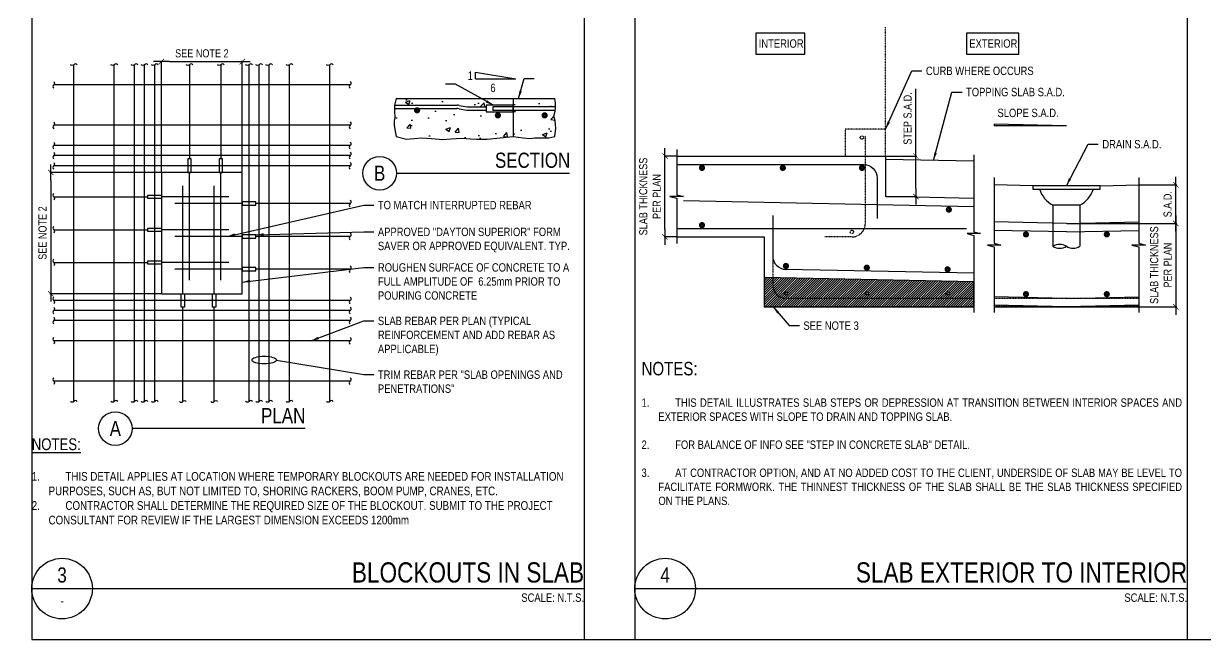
# Model space of a CAD drawing. Header units: millimetres. Extents: x 2010 to 89904, y -16050 to 57150.
# Drawn here: x 2010 to 36939, y -16050 to 2150 of the extents above; entities that cross this region are included whole.
import ezdxf
from ezdxf.enums import TextEntityAlignment as Align

# ---------------------------------------------------------------- set-up
doc = ezdxf.new("R2010")
doc.units = ezdxf.units.MM
doc.linetypes.add('DOT2', pattern=[0.125, 0, -0.125])
doc.linetypes.add('HIDDEN2', pattern=[0.1875, 0.125, -0.0625])
doc.layers.add('NPLT-JLA', color=193, linetype='Continuous', plot=False)
doc.layers.add('S-G-LBRY-NOTE', color=24, linetype='Continuous', plot=False)
for name, color, linetype in [('S-G-BREK', 2, 'Continuous'), ('S-G-DIMS', 1, 'Continuous'), ('S-G-DOTS', 2, 'DOT2'), ('S-G-HATCH', 1, 'Continuous'), ('S-G-HDN2', 1, 'HIDDEN2'), ('S-G-LEDR', 2, 'Continuous'), ('S-G-MEDM', 3, 'Continuous'), ('S-G-RBAR', 7, 'Continuous'), ('S-G-STTL', 4, 'Continuous'), ('S-G-TEXT', 3, 'Continuous'), ('S-G-THCK', 6, 'Continuous'), ('S-G-THIN', 1, 'Continuous'), ('S-G-TITL', 7, 'Continuous'), ('S-G-TITLREF', 4, 'Continuous'), ('S-LOCI-REBAR-1', 4, 'Continuous')]:
    doc.layers.add(name, color=color, linetype=linetype)
doc.styles.add('ARIAL', font='arial.ttf', dxfattribs={"width": 0.8})
doc.dimstyles.new('ARIALDIMS', dxfattribs={"dimscale": 12, "dimtxt": 20, "dimasz": 19.5, "dimexe": 2.25, "dimexo": 1.75, "dimgap": 10, "dimtad": 1, "dimzin": 3, "dimdsep": 46, "dimtxsty": 'ARIAL', "dimblk1": 'nyatick', "dimblk2": 'nyatick', "dimsah": 1, "dimcen": 2.25, "dimclrd": 1, "dimclre": 1, "dimclrt": 2, "dimadec": 0, "dimazin": 0, "dimtfac": 1, "dimtmove": 0, "dimatfit": 3, "dimfxl": 1, "dimfrac": 2, "dimtolj": 1, "dimtzin": 0, "dimarcsym": 0})
pattern_1 = [(50, (3541.8, -328630.4), (1427.96, -124.9303), [149.314, -1642.454]), (355, (3541.8, -328630.4), (-276.2336, 1497.5045), [119.451, -1313.9634]), (100.45144, (3660.8, -328640.8), (1151.7265, 1372.574), [126.8974, -1395.8713]), (46.1842, (3541.8, -328232.3), (2124.721, -329.525), [223.971, -2463.681]), (96.6356, (3718.8, -328259.7), (1860.775, 1939.328), [190.346, -2093.808]), (351.1842, (3541.8, -328232.3), (1860.775, 1939.328), [179.177, -1970.945]), (21, (3740.8, -328331.8), (1188.3546, -801.5553), [149.314, -1642.454]), (326, (3740.8, -328331.8), (484.405, 1443.6676), [119.451, -1313.9634]), (71.45144, (3839.9, -328398.6), (1672.76, 642.1123), [126.8974, -1395.8713]), (37.5, (3541.76, -328630.43), (24.2085, 662.74295), [0, -1298.0366, 0, -1333.872, 0, -1318.9405]), (7.5, (3541.76, -328630.4), (523.733, 785.216), [0, -760.5061, 0, -1268.1738, 0, -502.6905]), (327.5, (3097.8, -328630.4), (1062.76235, -44.90345), [0, -497.7134, 0, -1552.8659, 0, -2060.5335]), (317.5, (2898.7, -328630.4), (1161.0383, 199.2944), [0, -647.0274, 0, -1031.2622, 0, -1463.2774])]
pattern_2 = [(45, (-149744.817, -64443.6), (-35.193653, 35.193653), [])]

# ---------------------------------------------------------------- blocks, each defined once
blk = doc.blocks.new('nyatick')
at = {"layer": 'S-G-DIMS'}
blk.add_line((-1.01, 0), (1, 0), dxfattribs=at)
at = {"layer": 'S-G-DIMS', "const_width": 0.08}
blk.add_lwpolyline([(0.34, 0.34), (-0.34, -0.34)], dxfattribs=at)
blk = doc.blocks.new('*D604')
at = {"layer": 'Defpoints', "color": 0, "transparency": 16777216}
for p in [(6084, -2249), (2813, -5832), (6084, -5832)]:
    blk.add_point(p, dxfattribs=at)
at = {"layer": 'S-G-DIMS', "color": 1, "lineweight": -2, "transparency": 16777216}
for p, q in [((6063, -2249), (2786, -2249)), ((2813, -2483), (2813, -5598)), ((6063, -5832), (2786, -5832))]:
    blk.add_line(p, q, dxfattribs=at)
at = {"layer": 'S-G-DIMS', "color": 1, "lineweight": -2, "transparency": 16777216, "xscale": 234, "yscale": 234, "zscale": 234}
for p, rotation in [((2813, -2249), 90), ((2813, -5832), 270)]:
    blk.add_blockref('nyatick', p, dxfattribs=dict(at, rotation=rotation))
at = {"layer": 'S-G-DIMS', "color": 2, "transparency": 16777216, "insert": (2569, -4040), "char_height": 240, "attachment_point": 5, "rotation": 90, "style": 'ARIAL'}
blk.add_mtext('\\A1;SEE NOTE 2', dxfattribs=at)
blk = doc.blocks.new('*D605')
at = {"layer": 'Defpoints', "color": 0, "transparency": 16777216}
for p in [(8473, 1027), (6084, -2249), (8473, -2249)]:
    blk.add_point(p, dxfattribs=at)
at = {"layer": 'S-G-DIMS', "color": 1, "lineweight": -2, "transparency": 16777216}
for p, q in [((6084, -2228), (6084, 1054)), ((8473, -2228), (8473, 1054)), ((6318, 1027), (8239, 1027))]:
    blk.add_line(p, q, dxfattribs=at)
at = {"layer": 'S-G-DIMS', "color": 1, "lineweight": -2, "transparency": 16777216, "xscale": 234, "yscale": 234, "zscale": 234, "rotation": 180}
blk.add_blockref('nyatick', (6084, 1027), dxfattribs=at)
at = {"layer": 'S-G-DIMS', "color": 1, "lineweight": -2, "transparency": 16777216, "xscale": 234, "yscale": 234, "zscale": 234}
blk.add_blockref('nyatick', (8473, 1027), dxfattribs=at)
at = {"layer": 'S-G-DIMS', "color": 2, "transparency": 16777216, "insert": (7279, 1271), "char_height": 240, "attachment_point": 5, "style": 'ARIAL'}
blk.add_mtext('\\A1;SEE NOTE 2', dxfattribs=at)
blk = doc.blocks.new('*D637')
at = {"layer": 'Defpoints', "color": 0, "transparency": 16777216}
for p in [(27486, -1765), (27486, -2960), (28383, -2960)]:
    blk.add_point(p, dxfattribs=at)
at = {"layer": 'S-G-DIMS', "color": 1, "lineweight": -2, "transparency": 16777216}
for p, q in [((28383, -1765), (28383, 223)), ((27507, -1765), (28410, -1765)), ((28383, -2726), (28383, -1999)), ((27507, -2960), (28410, -2960))]:
    blk.add_line(p, q, dxfattribs=at)
at = {"layer": 'S-G-DIMS', "color": 1, "lineweight": -2, "transparency": 16777216, "xscale": 234, "yscale": 234, "zscale": 234}
for p, rotation in [((28383, -1765), 90), ((28383, -2960), 270)]:
    blk.add_blockref('nyatick', p, dxfattribs=dict(at, rotation=rotation))
at = {"layer": 'S-G-DIMS', "color": 2, "transparency": 16777216, "insert": (28139, -654), "char_height": 240, "attachment_point": 5, "rotation": 90, "style": 'ARIAL'}
blk.add_mtext('\\A1;STEP S.A.D.', dxfattribs=at)
blk = doc.blocks.new('*D638')
at = {"layer": 'Defpoints', "color": 0, "transparency": 16777216}
for p in [(32832, -3756), (32832, -6220), (36068, -6220)]:
    blk.add_point(p, dxfattribs=at)
at = {"layer": 'S-G-DIMS', "color": 1, "lineweight": -2, "transparency": 16777216}
for p, q in [((32853, -3756), (36095, -3756)), ((36068, -3990), (36068, -5986)), ((32853, -6220), (36095, -6220))]:
    blk.add_line(p, q, dxfattribs=at)
at = {"layer": 'S-G-DIMS', "color": 1, "lineweight": -2, "transparency": 16777216, "xscale": 234, "yscale": 234, "zscale": 234}
for p, rotation in [((36068, -3756), 90), ((36068, -6220), 270)]:
    blk.add_blockref('nyatick', p, dxfattribs=dict(at, rotation=rotation))
at = {"layer": 'S-G-DIMS', "color": 2, "transparency": 16777216, "insert": (35626, -4988), "char_height": 240, "attachment_point": 5, "rotation": 90, "style": 'ARIAL'}
blk.add_mtext('\\A1;SLAB THICKNESS\\PPER PLAN', dxfattribs=at)
blk = doc.blocks.new('*D639')
at = {"layer": 'Defpoints', "color": 0, "transparency": 16777216}
for p in [(20967, -1765), (21314, -1765), (21314, -4154)]:
    blk.add_point(p, dxfattribs=at)
at = {"layer": 'S-G-DIMS', "color": 1, "lineweight": -2, "transparency": 16777216}
for p, q in [((21293, -1765), (20940, -1765)), ((20967, -3920), (20967, -1999)), ((21293, -4154), (20940, -4154))]:
    blk.add_line(p, q, dxfattribs=at)
at = {"layer": 'S-G-DIMS', "color": 1, "lineweight": -2, "transparency": 16777216, "xscale": 234, "yscale": 234, "zscale": 234}
for p, rotation in [((20967, -1765), 90), ((20967, -4154), 270)]:
    blk.add_blockref('nyatick', p, dxfattribs=dict(at, rotation=rotation))
at = {"layer": 'S-G-DIMS', "color": 2, "transparency": 16777216, "insert": (20524, -2960), "char_height": 240, "attachment_point": 5, "rotation": 90, "style": 'ARIAL'}
blk.add_mtext('\\A1;SLAB THICKNESS\\PPER PLAN', dxfattribs=at)
blk = doc.blocks.new('*D640')
at = {"layer": 'Defpoints', "color": 0, "transparency": 16777216}
for p in [(34969, -2616), (36068, -2616), (32832, -3756)]:
    blk.add_point(p, dxfattribs=at)
at = {"layer": 'S-G-DIMS', "color": 1, "lineweight": -2, "transparency": 16777216}
for p, q in [((34990, -2616), (36095, -2616)), ((36068, -3522), (36068, -2850)), ((32853, -3756), (36095, -3756))]:
    blk.add_line(p, q, dxfattribs=at)
at = {"layer": 'S-G-DIMS', "color": 1, "lineweight": -2, "transparency": 16777216, "xscale": 234, "yscale": 234, "zscale": 234}
for p, rotation in [((36068, -2616), 90), ((36068, -3756), 270)]:
    blk.add_blockref('nyatick', p, dxfattribs=dict(at, rotation=rotation))
at = {"layer": 'S-G-DIMS', "color": 2, "transparency": 16777216, "insert": (35824, -3186), "char_height": 240, "attachment_point": 5, "rotation": 90, "style": 'ARIAL'}
blk.add_mtext('\\A1;S.A.D.', dxfattribs=at)

msp = doc.modelspace()

# ---------------------------------------------------------------- hatches: boundary and pattern name
at = {"layer": 'S-G-HATCH'}
h = msp.add_hatch(dxfattribs=at)
h.set_pattern_fill('AR-CONC', color=256, scale=199.085366)
h.set_pattern_definition(pattern_1)
h.paths.add_polyline_path([(13019.118, -62.606), (12975.721, -261.219), (12975.721, -261.692), (14822.362, -261.692, -0.041310645), (14887.821, -267.109), (15121.439, -306.046, 0.041310645), (15186.898, -311.463), (15681.747, -311.463), (15681.747, -261.692), (16478.088, -261.692), (16478.088, -62.606)])
h.paths.add_polyline_path([(15113.2, -405.588), (14879.583, -366.652, 0.041310645), (14814.124, -361.234), (13639.819, -361.234, -0.414213562), (13689.59, -411.006, -1), (13590.047, -411.006, -0.414213562), (13639.819, -361.234), (12975.721, -361.234), (12975.721, -438.003), (12985.892, -618.698), (12960.212, -730.68), (12960.212, -861.326), (13019.118, -1184.182), (13322.307, -1260.278), (13784.539, -1222.951), (14062.347, -1241.614), (14396.183, -1271.943), (14650.643, -1257.945), (14965.801, -1234.615), (15215.593, -1250.946), (15400.02, -1264.944), (15710.511, -1267.277), (16478.088, -1184.182), (16478.088, -460.777), (15681.747, -460.777), (15681.747, -411.006), (15178.659, -411.006, -0.041310645)])
h.paths.add_polyline_path([(15979.072, -560.32, -1), (16078.614, -560.32, -1)], flags=16)
h = msp.add_hatch(dxfattribs=at)
h.set_pattern_fill('AR-CONC', color=256, scale=199.085366)
h.set_pattern_definition(pattern_1)
h.paths.add_polyline_path([(16478.088, -62.606), (16478.088, -311.463), (17732.366, -311.463), (17734.162, -201.951), (17709.427, -62.606)])
h.paths.add_polyline_path([(16478.088, -411.006), (16478.088, -460.777), (16478.088, -1184.182), (16774.01, -1227.526), (16981.782, -1248.522), (17124.186, -1227.526), (17320.285, -1227.526), (17530.39, -1227.526), (17709.427, -1184.182), (17738.837, -942.592), (17734.162, -842.126), (17722.471, -711.287), (17680.388, -580.448), (17717.796, -440.264), (17722.08, -411.006)])
h.paths.add_polyline_path([(17360.869, -560.32, -1), (17460.411, -560.32, -1)], flags=16)
at = {"layer": 'S-G-LBRY-NOTE'}
h = msp.add_hatch(dxfattribs=at)
h.set_pattern_fill('ANSI31', color=256, scale=398.170732)
h.set_pattern_definition(pattern_2)
h.paths.add_polyline_path([(23902.408, -5348.862), (23902.408, -6219.861), (30096.861, -6219.861), (30096.861, -5477.913)])
h = msp.add_hatch(dxfattribs=at)
h.set_pattern_fill('ANSI31', color=256, scale=398.170732)
h.set_pattern_definition(pattern_2)
h.paths.add_polyline_path([(30694.117, -6219.861), (34969.049, -6219.861), (34969.049, -6175.33), (32831.583, -6219.861), (30694.117, -6175.33)])

# ---------------------------------------------------------------- linework, layer by layer
at = {"layer": 'NPLT-JLA'}
for p, q in [((2250, 57150), (2250, -16050)), ((18575, 57150), (18575, -16050)), ((20075, 57150), (20075, -16050)), ((36400, 57150), (36400, -16050)), ((2250, -16050), (89875, -16050))]:
    msp.add_line(p, q, dxfattribs=at)
msp.add_lwpolyline([(13019.118, -62.606), (12975.721, -261.219), (12975.721, -438.003), (12985.892, -618.698), (12960.212, -730.68), (12960.212, -861.326), (13019.118, -1184.182), (13322.307, -1260.278), (13784.539, -1222.951), (14062.347, -1241.614), (14396.183, -1271.943), (14650.643, -1257.945), (14965.801, -1234.615), (15215.593, -1250.946), (15400.02, -1264.944), (15710.511, -1267.277), (16478.088, -1184.182), (16774.01, -1227.526), (16981.782, -1248.522), (17124.186, -1227.526), (17320.285, -1227.526), (17530.39, -1227.526), (17709.427, -1184.182), (17738.837, -942.592), (17734.162, -842.126), (17722.471, -711.287), (17680.388, -580.448), (17717.796, -440.264), (17731.824, -344.471), (17734.162, -201.951), (17709.427, -62.606)], dxfattribs=at)
at = {"layer": 'S-G-BREK'}
for points in [[(21314.298, -1566.24), (21314.298, -2906.493), (21513.384, -2959.838), (21115.213, -2959.838), (21314.298, -3013.183), (21314.298, -4353.435)], [(30096.861, -1724.087), (30096.861, -4002.009), (30295.947, -4055.354), (29897.776, -4055.354), (30096.861, -4108.699), (30096.861, -6386.621)], [(30694.117, -2402.067), (30694.117, -4339.576), (30893.203, -4392.921), (30495.032, -4392.921), (30694.117, -4446.265), (30694.117, -6383.774)], [(34969.049, -2402.067), (34969.049, -4339.576), (35168.134, -4392.921), (34769.963, -4392.921), (34969.049, -4446.265), (34969.049, -6383.774)]]:
    msp.add_lwpolyline(points, dxfattribs=at)
at = {"layer": 'S-G-DIMS'}
for p, q in [((32831.583, -868.667), (30694.117, -824.136)), ((30694.117, -824.136), (30694.117, -868.667)), ((32831.583, -868.667), (30694.117, -868.667))]:
    msp.add_line(p, q, dxfattribs=at)
msp.add_ellipse((9120.245, -7794.719), major_axis=(-364.176, 0), ratio=0.314291354, dxfattribs=at)
at = {"layer": 'S-G-DOTS'}
msp.add_line((27485.945, -968.984), (27485.945, 2050.915), dxfattribs=at)
at = {"layer": 'S-G-HDN2'}
for p, q in [((27485.945, -968.984), (26291.432, -968.984)), ((26291.432, -968.984), (26291.432, -1765.326)), ((27485.945, -1765.326), (27485.945, -968.984)), ((24151.265, -4715.174), (24151.265, -5572.779)), ((23902.408, -5348.862), (23902.408, -6219.861)), ((30096.861, -6219.861), (23902.408, -6219.861)), ((30096.861, -5970.95), (24549.435, -5970.95)), ((34969.049, -5970.95), (30694.117, -5970.95)), ((34969.049, -6219.861), (30694.117, -6219.861))]:
    msp.add_line(p, q, dxfattribs=at)
msp.add_lwpolyline([(26888.689, -1168.07), (26888.689, -3756.179, -0.414213562), (26490.518, -4154.35), (25694.176, -4154.35)], format="xyb", dxfattribs=at)
for centre in [(26789.146, -1217.841), (26490.518, -4005.036), (24549.435, -5821.636), (26938.46, -5821.636), (29327.484, -5821.636)]:
    msp.add_circle(centre, 49.771, dxfattribs=at)
msp.add_arc((24549.435, -5572.779), 398.171, 180, 270, dxfattribs=at)
at = {"layer": 'S-G-LBRY-NOTE'}
for points in [[(23902.408, -5348.862), (23902.408, -6219.861), (30096.861, -6219.861), (30096.861, -5477.913)], [(30694.117, -6219.861), (34969.049, -6219.861), (34969.049, -6175.33), (32831.583, -6219.861), (30694.117, -6175.33)]]:
    msp.add_lwpolyline(points, close=True, dxfattribs=at)
at = {"layer": 'S-G-MEDM'}
for p, q in [((3496.084, -9017.509), (3496.084, 936.759)), ((4690.596, -9017.509), (4690.596, 936.759)), ((5885.108, -9017.509), (5885.108, 936.759)), ((6913.716, 936.759), (6913.716, -1850.436)), ((7842.781, 936.759), (7842.781, -1850.436)), ((8672.303, -9017.509), (8672.303, 936.759)), ((9866.815, -9017.509), (9866.815, 936.759)), ((11061.328, -9017.509), (11061.328, 936.759)), ((11658.584, 339.503), (2898.828, 339.503)), ((12975.721, -261.692), (14822.362, -261.692)), ((13019.118, -62.606), (16478.088, -62.606)), ((14887.821, -267.109), (15121.439, -306.046)), ((15186.898, -311.463), (15681.747, -311.463)), ((16478.088, -62.606), (16478.088, -1184.182)), ((16478.088, -62.606), (17709.427, -62.606)), ((12975.721, -361.234), (14814.124, -361.234)), ((14879.583, -366.652), (15113.2, -405.588)), ((15178.659, -411.006), (15681.747, -411.006)), ((11658.584, -855.009), (2898.828, -855.009)), ((11658.584, -2049.522), (2898.828, -2049.522)), ((21314.298, -1765.326), (27485.945, -1765.326)), ((27485.945, -1765.326), (27485.945, -2959.838)), ((6913.716, -5433.973), (6913.716, -2248.607)), ((7842.781, -5433.973), (7842.781, -2248.607)), ((6714.631, -5832.144), (6714.631, -2646.778)), ((7643.696, -5832.144), (7643.696, -2646.778)), ((2898.828, -2970.291), (5686.023, -2970.291)), ((8075.047, -2970.291), (6084.194, -2970.291)), ((30096.861, -3014.232), (27485.945, -2959.838)), ((8473.218, -3169.377), (6482.364, -3169.377)), ((11658.584, -3169.377), (8871.389, -3169.377)), ((32831.583, -3756.179), (30694.117, -3711.649)), ((32831.583, -3756.179), (34969.049, -3711.649)), ((2898.828, -3940.833), (5686.023, -3940.833)), ((8075.047, -3940.833), (6084.194, -3940.833)), ((8473.218, -4139.918), (6482.364, -4139.918)), ((11658.584, -4139.918), (8871.389, -4139.918)), ((21314.298, -4154.35), (23902.408, -4154.35)), ((23902.408, -4154.35), (23902.408, -5348.862)), ((2898.828, -4911.374), (5686.023, -4911.374)), ((8075.047, -4911.374), (6084.194, -4911.374)), ((8473.218, -5110.459), (6482.364, -5110.459)), ((11658.584, -5110.459), (8871.389, -5110.459)), ((30096.861, -5477.913), (23902.408, -5348.862)), ((11658.584, -6031.229), (2898.828, -6031.229)), ((6714.631, -9017.509), (6714.631, -6230.314)), ((7643.696, -9017.509), (7643.696, -6230.314)), ((32831.583, -6219.861), (30694.117, -6175.33)), ((32831.583, -6219.861), (34969.049, -6175.33)), ((11658.584, -7225.741), (2898.828, -7225.741)), ((11658.584, -8420.253), (2898.828, -8420.253))]:
    msp.add_line(p, q, dxfattribs=at)
for points in [[(3595.626, 936.759, 0.5), (3496.084, 936.759, -0.5), (3396.541, 936.759)], [(4790.139, 936.759, 0.5), (4690.596, 936.759, -0.5), (4591.053, 936.759)], [(5387.395, 936.759, 0.5), (5287.852, 936.759, -0.5), (5188.309, 936.759)], [(5686.023, 936.759, 0.5), (5586.48, 936.759, -0.5), (5486.937, 936.759)], [(5984.651, 936.759, 0.5), (5885.108, 936.759, -0.5), (5785.565, 936.759)], [(7013.259, 936.759, 0.5), (6913.716, 936.759, -0.5), (6814.173, 936.759)], [(7942.324, 936.759, 0.5), (7842.781, 936.759, -0.5), (7743.238, 936.759)], [(8771.846, 936.759, 0.5), (8672.303, 936.759, -0.5), (8572.761, 936.759)], [(9070.474, 936.759, 0.5), (8970.931, 936.759, -0.5), (8871.389, 936.759)], [(9369.102, 936.759, 0.5), (9269.559, 936.759, -0.5), (9170.017, 936.759)], [(9966.358, 936.759, 0.5), (9866.815, 936.759, -0.5), (9767.273, 936.759)], [(11160.87, 936.759, 0.5), (11061.328, 936.759, -0.5), (10961.785, 936.759)], [(2898.828, 439.045, -0.5), (2898.828, 339.503, 0.5), (2898.828, 239.96)], [(11658.584, 439.045, -0.5), (11658.584, 339.503, 0.5), (11658.584, 239.96)], [(2898.828, -755.467, -0.5), (2898.828, -855.009, 0.5), (2898.828, -954.552)], [(11658.584, -755.467, -0.5), (11658.584, -855.009, 0.5), (11658.584, -954.552)], [(2898.828, -1352.723, -0.5), (2898.828, -1452.266, 0.5), (2898.828, -1551.808)], [(11658.584, -1352.723, -0.5), (11658.584, -1452.266, 0.5), (11658.584, -1551.808)], [(2898.828, -1651.351, -0.5), (2898.828, -1750.894, 0.5), (2898.828, -1850.436)], [(11658.584, -1651.351, -0.5), (11658.584, -1750.894, 0.5), (11658.584, -1850.436)], [(2898.828, -1949.979, -0.5), (2898.828, -2049.522, 0.5), (2898.828, -2149.064)], [(11658.584, -1949.979, -0.5), (11658.584, -2049.522, 0.5), (11658.584, -2149.064)], [(2898.828, -2870.749, 0.5), (2898.828, -2970.291, -0.5), (2898.828, -3069.834)], [(11658.584, -3069.834, -0.5), (11658.584, -3169.377, 0.5), (11658.584, -3268.919)], [(2898.828, -3841.29, 0.5), (2898.828, -3940.833, -0.5), (2898.828, -4040.375)], [(11658.584, -4040.375, -0.5), (11658.584, -4139.918, 0.5), (11658.584, -4239.461)], [(2898.828, -4811.831, 0.5), (2898.828, -4911.374, -0.5), (2898.828, -5010.916)], [(11658.584, -5010.916, -0.5), (11658.584, -5110.459, 0.5), (11658.584, -5210.002)], [(2898.828, -5931.686, 0.5), (2898.828, -6031.229, -0.5), (2898.828, -6130.772)], [(11658.584, -5931.686, -0.5), (11658.584, -6031.229, 0.5), (11658.584, -6130.772)], [(2898.828, -6230.314, -0.5), (2898.828, -6329.857, 0.5), (2898.828, -6429.4)], [(11658.584, -6230.314, -0.5), (11658.584, -6329.857, 0.5), (11658.584, -6429.4)], [(2898.828, -6528.942, -0.5), (2898.828, -6628.485, 0.5), (2898.828, -6728.028)], [(11658.584, -6528.942, -0.5), (11658.584, -6628.485, 0.5), (11658.584, -6728.028)], [(2898.828, -7126.198, 0.5), (2898.828, -7225.741, -0.5), (2898.828, -7325.284)], [(11658.584, -7126.198, -0.5), (11658.584, -7225.741, 0.5), (11658.584, -7325.284)], [(2898.828, -8320.711, 0.5), (2898.828, -8420.253, -0.5), (2898.828, -8519.796)], [(11658.584, -8320.711, -0.5), (11658.584, -8420.253, 0.5), (11658.584, -8519.796)], [(3595.626, -9017.509, 0.5), (3496.084, -9017.509, -0.5), (3396.541, -9017.509)], [(4790.139, -9017.509, 0.5), (4690.596, -9017.509, -0.5), (4591.053, -9017.509)], [(5387.395, -9017.509, 0.5), (5287.852, -9017.509, -0.5), (5188.309, -9017.509)], [(5686.023, -9017.509, 0.5), (5586.48, -9017.509, -0.5), (5486.937, -9017.509)], [(5984.651, -9017.509, 0.5), (5885.108, -9017.509, -0.5), (5785.565, -9017.509)], [(6615.088, -9017.509, 0.5), (6714.631, -9017.509, -0.5), (6814.173, -9017.509)], [(7544.153, -9017.509, 0.5), (7643.696, -9017.509, -0.5), (7743.238, -9017.509)], [(8771.846, -9017.509, 0.5), (8672.303, -9017.509, -0.5), (8572.761, -9017.509)], [(9070.474, -9017.509, 0.5), (8970.931, -9017.509, -0.5), (8871.389, -9017.509)], [(9369.102, -9017.509, 0.5), (9269.559, -9017.509, -0.5), (9170.017, -9017.509)], [(9966.358, -9017.509, 0.5), (9866.815, -9017.509, -0.5), (9767.273, -9017.509)], [(11160.87, -9017.509, 0.5), (11061.328, -9017.509, -0.5), (10961.785, -9017.509)]]:
    msp.add_lwpolyline(points, format="xyb", dxfattribs=at)
for points in [[(15681.747, -460.777), (16478.088, -460.777), (16478.088, -261.692), (15681.747, -261.692)], [(6863.945, -2248.607), (6963.487, -2248.607), (6963.487, -1850.436), (6863.945, -1850.436)], [(7793.01, -2248.607), (7892.552, -2248.607), (7892.552, -1850.436), (7793.01, -1850.436)], [(5686.023, -3020.063), (5686.023, -2920.52), (6084.194, -2920.52), (6084.194, -3020.063)], [(8871.389, -3219.148), (8871.389, -3119.605), (8473.218, -3119.605), (8473.218, -3219.148)], [(5686.023, -3990.604), (5686.023, -3891.061), (6084.194, -3891.061), (6084.194, -3990.604)], [(8871.389, -4189.689), (8871.389, -4090.147), (8473.218, -4090.147), (8473.218, -4189.689)], [(5686.023, -4961.145), (5686.023, -4861.602), (6084.194, -4861.602), (6084.194, -4961.145)], [(8871.389, -5160.23), (8871.389, -5060.688), (8473.218, -5060.688), (8473.218, -5160.23)], [(6664.859, -5832.144), (6764.402, -5832.144), (6764.402, -6230.314), (6664.859, -6230.314)], [(7593.924, -5832.144), (7693.467, -5832.144), (7693.467, -6230.314), (7593.924, -6230.314)]]:
    msp.add_lwpolyline(points, close=True, dxfattribs=at)
msp.add_lwpolyline([(17732.366, -311.463), (15880.832, -311.463), (15880.832, -411.006), (17722.08, -411.006)], dxfattribs=at)
for centre, start, end in [((14822.362, -659.863), 80.5376778, 90), ((15186.898, 86.708), 260.5376778, 270), ((14814.124, -759.405), 80.5376778, 90), ((15178.659, -12.835), 260.5376778, 270)]:
    msp.add_arc(centre, 398.171, start, end, dxfattribs=at)
at = {"layer": 'S-G-RBAR', "color": 6}
for p, q in [((5287.852, -9017.509), (5287.852, 936.759)), ((5586.48, -9017.509), (5586.48, 936.759)), ((8970.931, -9017.509), (8970.931, 936.759)), ((9269.559, -9017.509), (9269.559, 936.759)), ((11658.584, -1452.266), (2898.828, -1452.266)), ((11658.584, -1750.894), (2898.828, -1750.894)), ((11658.584, -6329.857), (2898.828, -6329.857)), ((11658.584, -6628.485), (2898.828, -6628.485))]:
    msp.add_line(p, q, dxfattribs=at)
at = {"layer": 'S-G-RBAR'}
msp.add_lwpolyline([(6084.194, -5832.144), (8473.218, -5832.144), (8473.218, -2248.607), (6084.194, -2248.607)], close=True, dxfattribs=at)
at = {"layer": 'S-G-STTL'}
for p, q in [((13032.516, -2271.167), (18148.284, -2271.167)), ((10334.303, -9819.054), (5218.535, -9819.054))]:
    msp.add_line(p, q, dxfattribs=at)
for centre in [(12534.803, -2271.167), (4720.821, -9819.054)]:
    msp.add_circle(centre, 497.713, dxfattribs=at)
at = {"layer": 'S-G-THCK'}
for p, q in [((30096.861, -3263.143), (21513.384, -3084.32)), ((24151.265, -3520.662), (24151.265, -4715.174)), ((21314.298, -3905.493), (29874.969, -3905.493)), ((32831.583, -4005.09), (30694.117, -3960.56)), ((32831.583, -4005.09), (34969.049, -3960.56)), ((30096.861, -5229.003), (24541.142, -5113.259)), ((32831.583, -5970.95), (30694.117, -5926.42)), ((32831.583, -5970.95), (34969.049, -5926.42))]:
    msp.add_line(p, q, dxfattribs=at)
msp.add_lwpolyline([(21314.298, -2014.182), (26838.917, -2014.182, -0.414213562), (27237.088, -2412.353), (27237.088, -3606.865)], format="xyb", dxfattribs=at)
msp.add_arc((24549.435, -4715.174), 398.171, 180, 268.8065106, dxfattribs=at)
at = {"layer": 'S-G-THIN'}
for p, q in [((15362.453, 514.794), (15362.453, 713.879)), ((15362.453, 713.879), (16556.965, 514.794)), ((15362.453, 514.794), (16556.965, 514.794)), ((30096.861, -1919.025), (27485.945, -1864.631)), ((31836.156, -2640.234), (30694.117, -2616.442)), ((33827.01, -2640.234), (34969.049, -2616.442)), ((32433.412, -3215.277), (32433.412, -4432.003)), ((33229.754, -3215.277), (32433.412, -3215.277)), ((33229.754, -3215.277), (33229.754, -4432.003))]:
    msp.add_line(p, q, dxfattribs=at)
for points in [[(23649.757, 1252.455), (25096.92, 1252.455), (25096.92, 1868.239), (23649.757, 1868.239)], [(29874.969, 1252.455), (31421.403, 1252.455), (31421.403, 1868.239), (29874.969, 1868.239)], [(31836.156, -2739.777), (33827.01, -2739.777), (33827.01, -2640.234), (31836.156, -2640.234)]]:
    msp.add_lwpolyline(points, close=True, dxfattribs=at)
for centre, radius, start, end in [((32831.583, -2477.402), 838.451, 198.2358106, 241.6479208), ((32831.583, -2477.402), 838.451, 298.3520792, 341.7641894), ((32632.498, -4776.828), 398.171, 60, 120), ((32632.498, -4087.177), 398.171, 240, 300), ((33030.668, -4087.177), 398.171, 240, 300)]:
    msp.add_arc(centre, radius, start, end, dxfattribs=at)
at = {"layer": 'S-G-TITLREF'}
for p, q in [((2250, -14550), (18575, -14550)), ((20075, -14550), (36400, -14550))]:
    msp.add_line(p, q, dxfattribs=at)
for centre in [(3145.884, -14550), (20970.884, -14550)]:
    msp.add_circle(centre, 895.884, dxfattribs=at)
at = {"layer": 'S-LOCI-REBAR-1', "const_width": 83.5}
for points in [[(13590.047, -411.006, 1), (13689.59, -411.006, 1), (13590.047, -411.006, 1), (13672.999, -411.006, 1), (13606.638, -411.006, 1), (13656.409, -411.006, 1), (13623.228, -411.006, 1), (13639.819, -411.006, 1)], [(15979.072, -560.32, 1), (16078.614, -560.32, 1), (15979.072, -560.32, 1), (16062.024, -560.32, 1), (15995.662, -560.32, 1), (16045.433, -560.32, 1), (16012.253, -560.32, 1), (16028.843, -560.32, 1)], [(17360.869, -560.32, 1), (17460.411, -560.32, 1), (17360.869, -560.32, 1), (17443.821, -560.32, 1), (17377.459, -560.32, 1), (17427.231, -560.32, 1), (17394.05, -560.32, 1), (17410.64, -560.32, 1)], [(22011.097, -2113.725, 1), (22110.64, -2113.725, 1), (22011.097, -2113.725, 1), (22094.049, -2113.725, 1), (22027.688, -2113.725, 1), (22077.459, -2113.725, 1), (22044.278, -2113.725, 1), (22060.868, -2113.725, 1)], [(24400.121, -2113.725, 1), (24499.664, -2113.725, 1), (24400.121, -2113.725, 1), (24483.074, -2113.725, 1), (24416.712, -2113.725, 1), (24466.483, -2113.725, 1), (24433.302, -2113.725, 1), (24449.893, -2113.725, 1)], [(26739.374, -2113.725, 1), (26838.917, -2113.725, 1), (26739.374, -2113.725, 1), (26822.327, -2113.725, 1), (26755.965, -2113.725, 1), (26805.736, -2113.725, 1), (26772.555, -2113.725, 1), (26789.146, -2113.725, 1)], [(29307.254, -3346.947, 1), (29406.797, -3346.947, 1), (29307.254, -3346.947, 1), (29390.207, -3346.947, 1), (29323.845, -3346.947, 1), (29373.616, -3346.947, 1), (29340.435, -3346.947, 1), (29357.026, -3346.947, 1)], [(22011.097, -3805.951, -1), (22110.64, -3805.951, -1), (22011.097, -3805.951, -1), (22094.049, -3805.951, -1), (22027.688, -3805.951, -1), (22077.459, -3805.951, -1), (22044.278, -3805.951, -1), (22060.868, -3805.951, -1)], [(31587.299, -4079.422, 1), (31686.842, -4079.422, 1), (31587.299, -4079.422, 1), (31670.252, -4079.422, 1), (31603.89, -4079.422, 1), (31653.661, -4079.422, 1), (31620.48, -4079.422, 1), (31637.071, -4079.422, 1)], [(34075.867, -4079.422, -1), (33976.324, -4079.422, -1), (34075.867, -4079.422, -1), (33992.914, -4079.422, -1), (34059.276, -4079.422, -1), (34009.505, -4079.422, -1), (34042.686, -4079.422, -1), (34026.095, -4079.422, -1)], [(24493.444, -5013.737, 1), (24592.987, -5013.737, 1), (24493.444, -5013.737, 1), (24576.396, -5013.737, 1), (24510.035, -5013.737, 1), (24559.806, -5013.737, 1), (24526.625, -5013.737, 1), (24543.215, -5013.737, 1)], [(26881.95, -5063.498, 1), (26981.493, -5063.498, 1), (26881.95, -5063.498, 1), (26964.902, -5063.498, 1), (26898.541, -5063.498, 1), (26948.312, -5063.498, 1), (26915.131, -5063.498, 1), (26931.722, -5063.498, 1)], [(29270.449, -5113.605, 1), (29369.992, -5113.605, 1), (29270.449, -5113.605, 1), (29353.401, -5113.605, 1), (29287.039, -5113.605, 1), (29336.811, -5113.605, 1), (29303.63, -5113.605, 1), (29320.22, -5113.605, 1)], [(31587.299, -5846.847, 1), (31686.842, -5846.847, 1), (31587.299, -5846.847, 1), (31670.252, -5846.847, 1), (31603.89, -5846.847, 1), (31653.661, -5846.847, 1), (31620.48, -5846.847, 1), (31637.071, -5846.847, 1)], [(34075.867, -5846.847, -1), (33976.324, -5846.847, -1), (34075.867, -5846.847, -1), (33992.914, -5846.847, -1), (34059.276, -5846.847, -1), (34009.505, -5846.847, -1), (34042.686, -5846.847, -1), (34026.095, -5846.847, -1)]]:
    msp.add_lwpolyline(points, format="xyb", dxfattribs=at)

# ---------------------------------------------------------------- texts
at = {"layer": 'S-G-LEDR', "color": 3, "attachment_point": 1, "style": 'ARIAL'}
for s, insert, char_height, width in [('INTERIOR', (23736.278, 1687.321), 248.8567, 2219.60059), ('EXTERIOR', (29961.489, 1687.321), 248.8567, 2219.60059), ('1', (15136.229, 735.9), 248.857, 174.11004), ('CURB WHERE OCCURS', (28680.698, 879.367), 248.85672, 5150.38224), ('6', (15806.589, 375.921), 248.857, 224.6732), ('TOPPING SLAB S.A.D.', (29865.978, 252.997), 248.85672, 3275.8508), ('SLOPE S.A.D.', (30794.789, -363.306), 248.85672, 2219.60059), ('DRAIN S.A.D.', (33894.324, -1288.463), 248.85672, 2162.69167), ('TO MATCH INTERRUPTED REBAR', (12481.893, -3088.979), 248.85672, 6292.19208), ('APPROVED "DAYTON SUPERIOR" FORM SAVER OR APPROVED EQUIVALENT. TYP.', (12481.893, -3880.597), 248.85672, 6292.19208), ('ROUGHEN SURFACE OF CONCRETE TO A FULL AMPLITUDE OF  6.25mm PRIOR TO POURING CONCRETE', (12481.893, -4931.582), 248.85672, 6292.19208), ('SLAB REBAR PER PLAN (TYPICAL REINFORCEMENT AND ADD REBAR AS APPLICABLE)', (12481.893, -6511.286), 248.85672, 6292.19208), ('SEE NOTE 3', (25057.923, -6651.004), 248.8567, 4894.35482), ('\\pxqj;{\\H1.6x;NOTES:\\P}\\P\\pi-2,l2;1.^ITHIS DETAIL ILLUSTRATES SLAB STEPS OR DEPRESSION AT TRANSITION BETWEEN INTERIOR SPACES AND EXTERIOR SPACES WITH SLOPE TO DRAIN AND TOPPING SLAB.\\P\\pi0,l0;\\P\\pi-2,l2;2.^IFOR BALANCE OF INFO SEE "STEP IN CONCRETE SLAB" DETAIL.\\P\\pi0,l0,q*;\\P\\pi-2,l2,qj;3.^IAT CONTRACTOR OPTION, AND AT NO ADDED COST TO THE CLIENT, UNDERSIDE OF SLAB MAY BE LEVEL TO FACILITATE FORMWORK. THE THINNEST THICKNESS OF THE SLAB SHALL BE THE SLAB THICKNESS SPECIFIED ON THE PLANS. ', (20274.085, -7848.281), 248.856715, 15926.82927), ('TRIM REBAR PER "SLAB OPENINGS AND PENETRATIONS"', (12481.893, -8100.619), 248.85672, 6292.19208), ('{\\H1.4x;\\LNOTES:\\l\\P}\\P\\pxi-2,l2;{\\H1.03674x;1.^ITHIS DETAIL APPLIES AT LOCATION WHERE TEMPORARY BLOCKOUTS ARE NEEDED FOR INSTALLATION PURPOSES, SUCH AS, BUT NOT LIMITED TO, SHORING RACKERS, BOOM PUMP, CRANES, ETC.\\P2.^ICONTRACTOR SHALL DETERMINE THE REQUIRED SIZE OF THE BLOCKOUT. SUBMIT TO THE PROJECT CONSULTANT FOR REVIEW IF THE LARGEST DIMENSION EXCEEDS 1200mm}', (2250, -10108.285), 248.856715, 16315.48218)]:
    msp.add_mtext(s, dxfattribs=dict(at, insert=insert, char_height=char_height, width=width))
at = {"layer": 'S-G-STTL', "style": 'ARIAL', "width": 0.8}
for s, p in [('SECTION', (15941.696, -2111.899)), ('PLAN', (9028.977, -9659.786))]:
    msp.add_text(s, height=447.9421, dxfattribs=at).set_placement(p)
for s, p in [('B', (12534.803, -2271.167)), ('A', (4720.821, -9819.054))]:
    msp.add_text(s, height=447.942, dxfattribs=at).set_placement(p, align=Align.MIDDLE)
at = {"layer": 'S-G-TEXT', "color": 7, "char_height": 248.85672, "width": 1863.91779, "attachment_point": 3, "style": 'ARIAL'}
for insert in [(18575, -14691.92), (36400, -14691.92)]:
    msp.add_mtext('\\W0.8000;SCALE: N.T.S.', dxfattribs=dict(at, insert=insert))
at = {"layer": 'S-G-TITL', "char_height": 597.2561, "width": 17688.41199, "attachment_point": 3, "style": 'ARIAL'}
for s, insert in [('BLOCKOUTS IN SLAB', (18575, -13772.604)), ('SLAB EXTERIOR TO INTERIOR', (36400, -13772.604))]:
    msp.add_mtext(s, dxfattribs=dict(at, insert=insert))
at = {"layer": 'S-G-TITLREF', "style": 'ARIAL', "width": 0.8}
for s, height, p in [('3', 447.942, (3145.884, -14146.528)), ('4', 447.942, (20970.884, -14146.528)), ('-', 248.857, (3145.884, -14912.267))]:
    msp.add_text(s, height=height, dxfattribs=at).set_placement(p, align=Align.MIDDLE)

# ---------------------------------------------------------------- dimensions: what is measured, and where the dimension line sits
at = {"layer": 'S-G-DIMS'}
dim = msp.add_linear_dim(base=(8473.218, 1027.204), p1=(6084.194, -2248.607), p2=(8473.218, -2248.607), text='SEE NOTE 2', dimstyle='ARIALDIMS', dxfattribs=at)
dim.commit()
dim.dimension.update_dxf_attribs({"geometry": '*D605', "text_midpoint": (7278.706, 1271.379)})
for base, p1, p2, text, picture, middle in [((28383.359, -2959.838), (27485.945, -1765.326), (27485.945, -2959.838), 'STEP S.A.D.', '*D637', (28383.359, -653.934)), ((20966.595, -1765.326), (21314.298, -4154.35), (21314.298, -1765.326), 'SLAB THICKNESS\\PPER PLAN', '*D639', (20966.595, -2959.838)), ((36067.648, -6219.861), (32831.583, -3756.179), (32831.583, -6219.861), 'SLAB THICKNESS\\PPER PLAN', '*D638', (36067.648, -4988.02))]:
    dim = msp.add_linear_dim(base=base, p1=p1, p2=p2, angle=90, text=text, dimstyle='ARIALDIMS', dxfattribs=at)
    dim.commit()
    dim.dimension.update_dxf_attribs({"geometry": picture, "text_midpoint": middle, "dimtype": 160})
for base, p1, p2, text, picture, middle in [((2812.892, -5832.144), (6084.194, -2248.607), (6084.194, -5832.144), 'SEE NOTE 2', '*D604', (2568.717, -4040.375)), ((36067.648, -2616.442), (32831.583, -3756.179), (34969.049, -2616.442), 'S.A.D.', '*D640', (35823.555, -3186.311))]:
    dim = msp.add_linear_dim(base=base, p1=p1, p2=p2, angle=90, text=text, dimstyle='ARIALDIMS', dxfattribs=at)
    dim.commit()
    dim.dimension.update_dxf_attribs({"geometry": picture, "text_midpoint": middle})

# ---------------------------------------------------------------- leaders
at = {"layer": 'S-G-LEDR', "annotation_type": 0, "has_hookline": 1}
for points, override, hookline_direction in [([(27485.945, -968.984), (28262.619, 754.939), (28561.247, 754.939)], {"dimgap": 0.05, "dimtad": 0}, 0), ([(15894.727, -261.692), (14778.406, 360.736), (14479.778, 360.736)], {"dimgap": 0.05, "dimtad": 0}, 1), ([(16637.686, -62.606), (16804.569, 528.136), (17103.197, 528.136)], {"dimgap": 0.05, "dimtad": 0}, 0), ([(28903.647, -1894.166), (29447.899, 128.568), (29746.527, 128.568)], {"dimgap": 0.05, "dimtad": 0}, 0), ([(32831.583, -2640.234), (33476.245, -1412.891), (33774.873, -1412.891)], {"dimgap": 0.05, "dimtad": 0}, 0), ([(8025.878, -4139.918), (12063.814, -3213.408), (12362.442, -3213.408)], {"dimgap": 0.05, "dimtad": 0}, 0), ([(8871.389, -4090.147), (12063.814, -4005.026), (12362.442, -4005.026)], {"dimgap": 0.05, "dimtad": 0}, 0), ([(8473.218, -5489.611), (12063.814, -5056.011), (12362.442, -5056.011)], {"dimgap": 0.05, "dimtad": 0}, 0), ([(24162.962, -6219.861), (24639.843, -6775.433), (24938.471, -6775.433)], {"dimgap": 0.05, "dimtad": 0}, 0), ([(10504.176, -7225.741), (12063.814, -6635.714), (12362.442, -6635.714)], {"dimgap": 0.05, "dimtad": 0}, 0), ([(9484.422, -7794.719), (12063.814, -8225.048), (12362.442, -8225.048)], {"dimgap": 0.05, "dimtad": 0, "dimldrblk": 'None'}, 0)]:
    msp.add_leader(points, dimstyle='ARIALDIMS', override=override, dxfattribs=dict(at, hookline_direction=hookline_direction))

doc.saveas('drawing.dxf')
